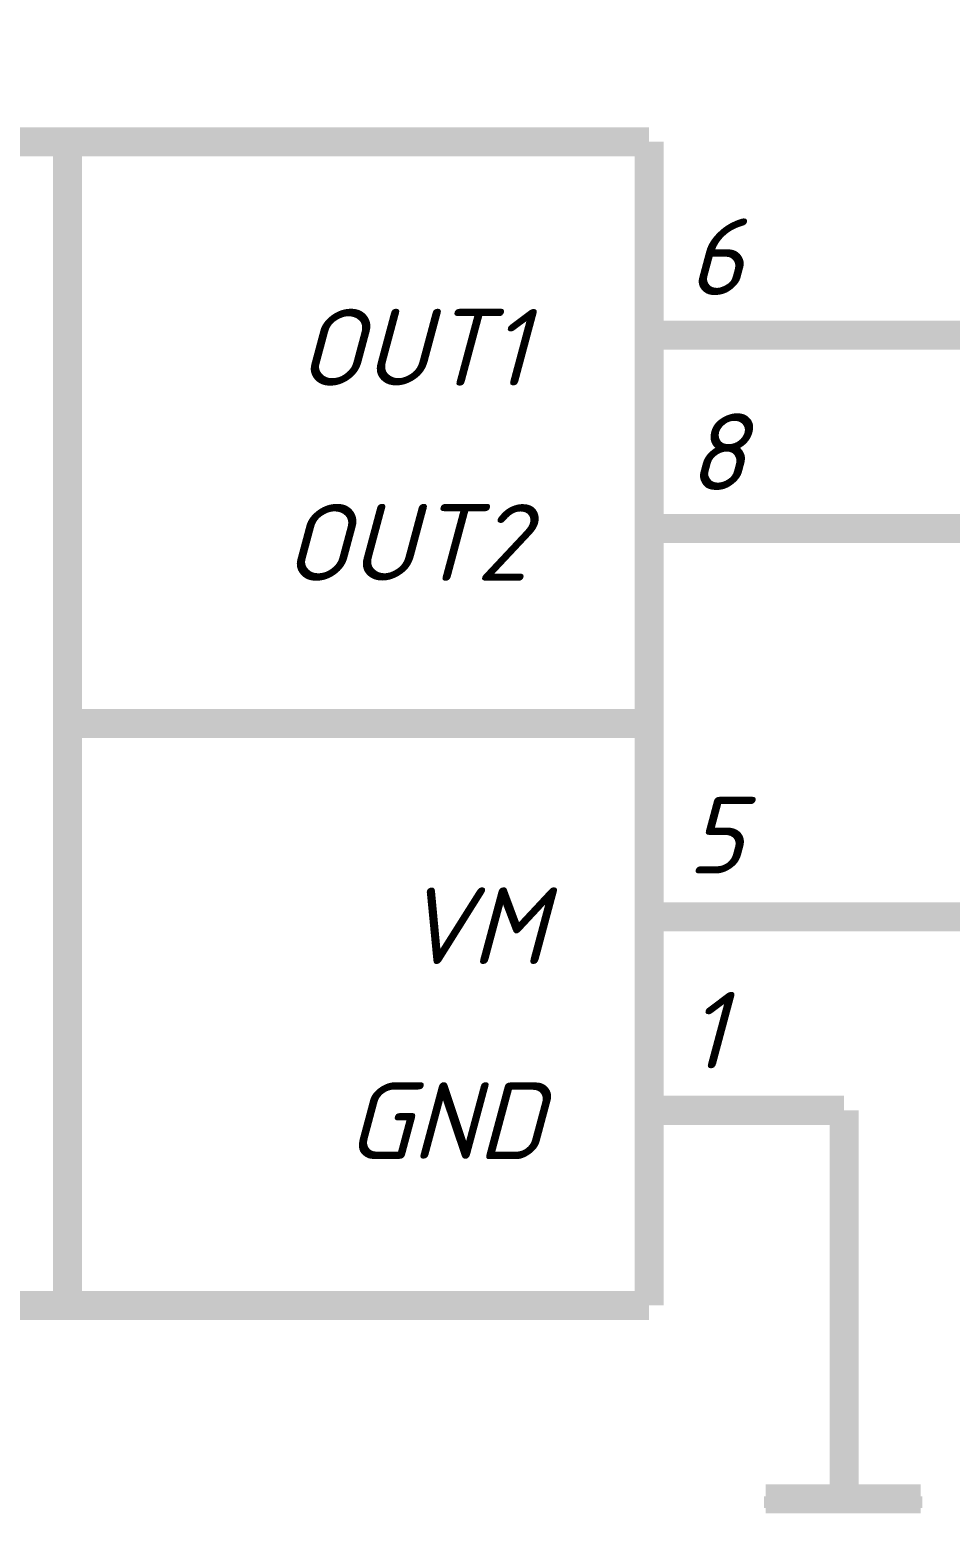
# Model space of a CAD drawing. Header units: inches. Extents: x 0 to 841, y 0 to 594.
# Drawn here: x 731.51 to 755.26, y 309.61 to 347.86 of the extents above; entities that cross this region are included whole.
import ezdxf

# ---------------------------------------------------------------- set-up
doc = ezdxf.new("R2010")
doc.units = ezdxf.units.IN
doc.layers.add('Sheet', color=255, linetype='Continuous')
doc.styles.get("Standard").update_dxf_attribs({"font": 'isocpeui.ttf'})

msp = doc.modelspace()

# ---------------------------------------------------------------- linework, layer by layer
at = {"layer": 'Sheet'}
for points in [[(752.516, 339.987, 0.749, 0.749, 0), (769.988, 339.987, 0.749, 0.749, 0), (769.988, 347.488, 0.749, 0.749, 0), (790.021, 347.488, 0.749, 0.749, 0)], [(707.511, 344.973, 0.749, 0.749, 0), (747.486, 344.973, 0.749, 0.749, 0)], [(732.484, 344.995, 0.749, 0.749, 0), (732.484, 314.99, 0.749, 0.749, 0)], [(747.486, 344.973, 0.749, 0.749, 0), (747.486, 314.967, 0.749, 0.749, 0)], [(747.486, 339.987, 0.749, 0.749, 0), (752.516, 339.987, 0.749, 0.749, 0)], [(747.486, 339.987, 0.3, 0.3, 0), (752.516, 339.987, 0.3, 0.3, 0)], [(747.486, 335.001, 0.749, 0.749, 0), (752.516, 335.001, 0.749, 0.749, 0)], [(747.486, 335.001, 0.3, 0.3, 0), (752.516, 335.001, 0.3, 0.3, 0)], [(790.021, 335.001, 0.749, 0.749, 0), (752.516, 335.001, 0.749, 0.749, 0)], [(747.486, 329.97, 0.749, 0.749, 0), (732.484, 329.97, 0.749, 0.749, 0)], [(747.486, 324.984, 0.749, 0.749, 0), (752.516, 324.984, 0.749, 0.749, 0)], [(752.516, 324.984, 0.749, 0.749, 0), (760.017, 324.984, 0.749, 0.749, 0), (775.019, 324.984, 0.749, 0.749, 0)], [(747.486, 324.984, 0.3, 0.3, 0), (752.516, 324.984, 0.3, 0.3, 0)], [(747.486, 319.998, 0.749, 0.749, 0), (752.516, 319.998, 0.749, 0.749, 0)], [(752.516, 314.967, 0.749, 0.749, 0), (752.516, 319.998, 0.749, 0.749, 0), (752.516, 319.998, 0.749, 0.749, 0)], [(747.486, 319.998, 0.3, 0.3, 0), (752.516, 319.998, 0.3, 0.3, 0)], [(747.486, 314.967, 0.749, 0.749, 0), (707.511, 314.967, 0.749, 0.749, 0)], [(752.516, 314.967, 0.749, 0.749, 0), (752.516, 309.981, 0.749, 0.749, 0)], [(752.516, 314.967, 0.3, 0.3, 0), (752.516, 309.892, 0.3, 0.3, 0)], [(750.495, 309.981, 0.749, 0.749, 0), (754.493, 309.981, 0.749, 0.749, 0)], [(750.45, 309.892, 0.3, 0.3, 0), (754.537, 309.892, 0.3, 0.3, 0)]]:
    msp.add_lwpolyline(points, format="xyseb", dxfattribs=at)

# ---------------------------------------------------------------- texts
for s, height, p in [('6', 1.976, (748.474, 341.02)), ('OUT1', 1.9764, (738.413, 338.684)), ('8', 1.976, (748.474, 335.989)), ('OUT2', 1.9764, (738.053, 333.653)), ('5', 1.976, (748.474, 326.107)), ('VM', 1.9764, (741.108, 323.771)), ('1', 1.976, (748.474, 321.076)), ('GND', 1.9764, (739.67, 318.74))]:
    msp.add_text(s, height=height, dxfattribs=at).set_placement(p)

doc.saveas('drawing.dxf')
